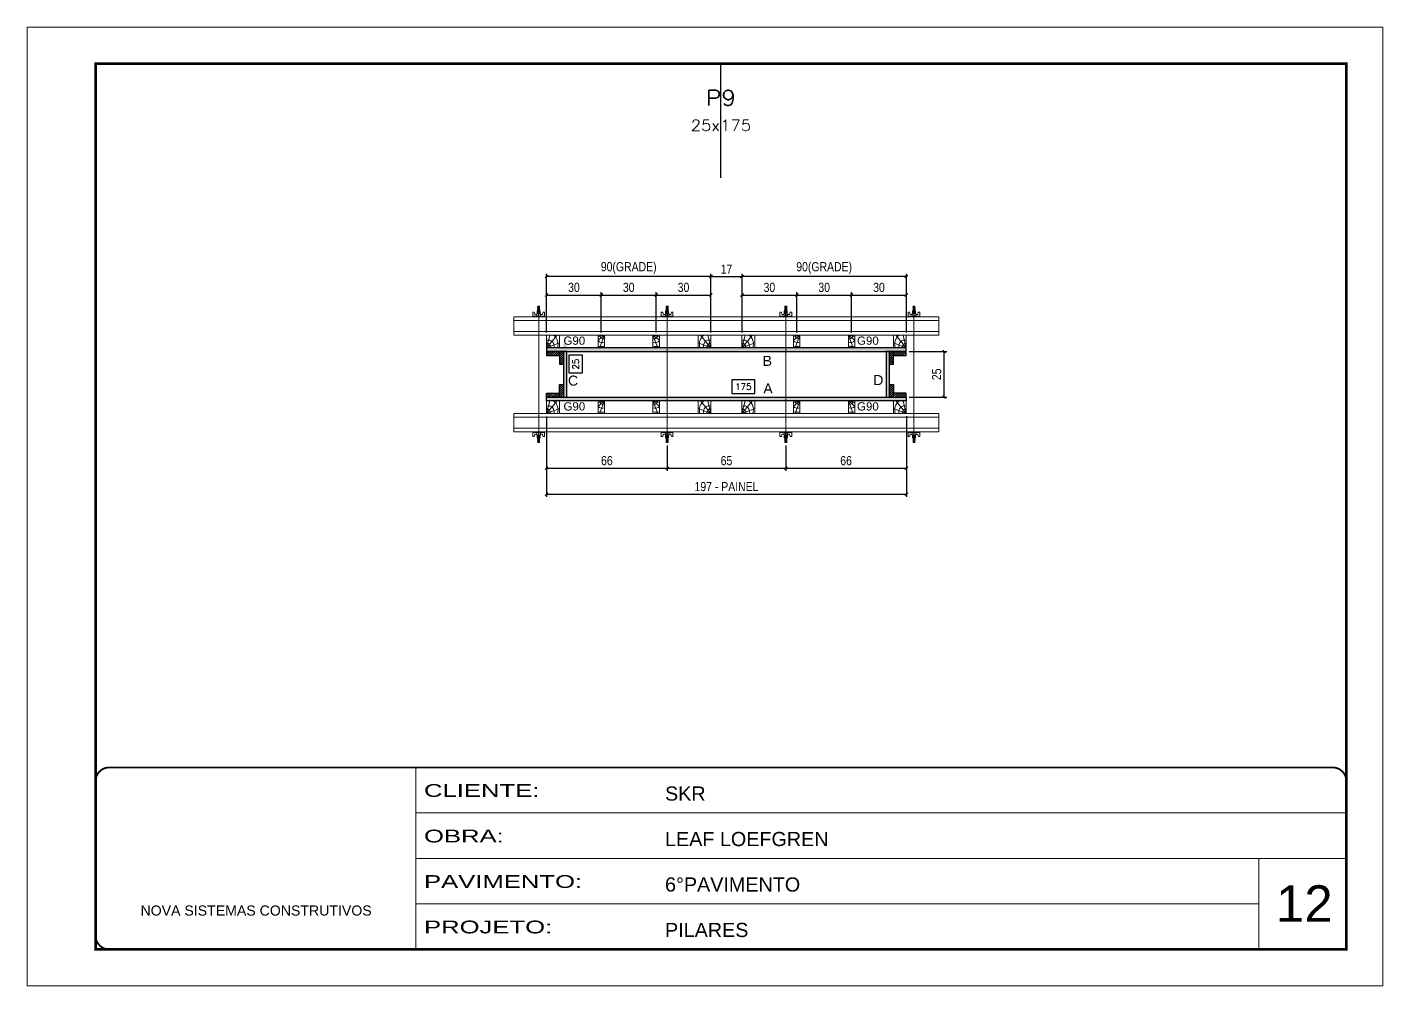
# Model space of a CAD drawing. Extents: x 14400 to 27878, y -21631 to 6985.
# Drawn here: x 19182 to 20667, y 3638 to 4688 of the extents above; entities that cross this region are included whole.
import ezdxf
from ezdxf.enums import TextEntityAlignment as Align

# ---------------------------------------------------------------- set-up
doc = ezdxf.new("R2010")
doc.units = 0
for name, pattern in [('CONTINUO', [0]), ('DASHED', [0.75, 0.5, -0.25]), ('HIDDEN', [0.375, 0.25, -0.125])]:
    doc.linetypes.add(name, pattern=pattern)
for name, color, linetype, lineweight in [('CARIMBO', 255, 'Continuous', 9), ('Folhas', 255, 'Continuous', 9), ('Hachura', 251, 'Continuous', 9), ('Madeira', 126, 'Continuous', 18), ('Perfil Metálico', 224, 'Continuous', 18), ('SARRAFO DE PRESSAO', 251, 'DASHED', 9), ('Texto Seção', 7, 'Continuous', 15)]:
    doc.layers.add(name, color=color, linetype=linetype, lineweight=lineweight)
for name, color, linetype in [('CHAPA', 1, 'Continuous'), ('COTA', 241, 'Continuous'), ('MEIO_PONT', 93, 'Continuous'), ('SARRAFO', 251, 'Continuous'), ('Texto de Titulo', 7, 'Continuous'), ('Texto Qtd Sarr', 242, 'Continuous'), ('TEXTO_GERAL', 7, 'Continuous')]:
    doc.layers.add(name, color=color, linetype=linetype)
doc.styles.add('ARIAL', font='arial.ttf')
doc.styles.add('COTA TECNICA 2X', font='techl___.ttf', dxfattribs={"height": 10})
doc.styles.add('ROMANS', font='romans.shx')
doc.styles.add('SANSSERIF', font='sas_____.pfb')
doc.styles.add('Tecnologia', font='')
doc.styles.get('Tecnologia').set_extended_font_data('Forgotten Futurist')
doc.dimstyles.new('SECAO PILAR', dxfattribs={"dimtxt": 10, "dimasz": 3, "dimexe": 3, "dimexo": 3, "dimgap": 3, "dimtad": 1, "dimdec": 1, "dimlfac": 0.5, "dimzin": 12, "dimdsep": 46, "dimtxsty": 'COTA TECNICA 2X', "dimblk1": 'OBLIQUE', "dimblk2": 'OBLIQUE', "dimsah": 1, "dimcen": 0.9, "dimclrd": 256, "dimclre": 256, "dimclrt": 256, "dimadec": 1, "dimazin": 3, "dimtfac": 1, "dimtdec": 1, "dimtmove": 0, "dimatfit": 3, "dimfxl": 1, "dimtolj": 1, "dimtzin": 12, "dimarcsym": 0})
doc.dimstyles.new('SECÇÃO 2', dxfattribs={"dimtxt": 7, "dimasz": 6, "dimexe": 0.18, "dimexo": 2, "dimgap": -4, "dimtad": 3, "dimdec": 1, "dimlfac": 0.5, "dimzin": 12, "dimdsep": 46, "dimtxsty": 'ROMANS', "dimblk": 'ARCHTICK', "dimcen": 0.09, "dimse1": 1, "dimse2": 1, "dimsd1": 1, "dimsd2": 1, "dimclrd": 180, "dimclre": 5, "dimclrt": 1, "dimadec": 0, "dimazin": 3, "dimtfac": 1, "dimtdec": 1, "dimtofl": 0, "dimtmove": 0, "dimatfit": 3, "dimldrblk": 'ARCHTICK', "dimfxl": 1, "dimtolj": 1, "dimtzin": 0, "dimarcsym": 0})
pattern_1 = [(315, (42660.7754, -5170.635), (1.12253202, 1.12253202), [])]
pattern_2 = [(315, (43022.3754, -5170.635), (1.12253202, 1.12253202), [])]

# ---------------------------------------------------------------- blocks, each defined once
blk = doc.blocks.new('9999999999')
at = {"color": 30, "linetype": 'CONTINUO'}
for p, q in [((98564.6, 34230.2), (98564.6, 34429.4)), ((98564.6, 34379.6), (99584, 34379.6)), ((98564.6, 34329.8), (99488, 34329.8)), ((99584, 34329.8), (99488, 34329.8)), ((99488, 34329.8), (99488, 34230.2)), ((98564.6, 34280), (99488, 34280))]:
    blk.add_line(p, q, dxfattribs=at)
at = {"color": 30, "linetype": 'CONTINUO', "const_width": 2}
blk.add_lwpolyline([(99584, 34230.2), (99584, 34414.4, 0.414214), (99569, 34429.4), (98229, 34429.4, 0.414214), (98214, 34414.4), (98214, 34245.2, 0.414214), (98229, 34230.2), (99584, 34230.2)], format="xyb", dxfattribs=at)
at = {"layer": 'Folhas'}
blk.add_lwpolyline([(98139, 34190.2), (99624, 34190.2), (99624, 35240.2), (98139, 35240.2)], close=True, dxfattribs=at)
at = {"layer": 'Folhas', "color": 30, "const_width": 3}
blk.add_lwpolyline([(98214, 34230.2), (99584, 34230.2), (99584, 35200.2), (98214, 35200.2)], close=True, dxfattribs=at)
at = {"color": 7, "linetype": 'Continuous', "ltscale": 5, "style": 'ARIAL'}
for s, height, p in [('SKR', 15.48, (98837.7, 34393.1)), ('LEAF LOEFGREN', 15.483, (98837.7, 34343.3)), ('6°PAVIMENTO', 15.483, (98837.7, 34293.5)), ('NOVA SISTEMAS CONSTRUTIVOS', 11.059, (98263.2, 34267.2)), ('PILARES', 15.48, (98837.7, 34243.7))]:
    blk.add_text(s, height=height, dxfattribs=at).set_placement(p)
at = {"layer": 'Folhas', "color": 7, "style": 'Tecnologia', "width": 1.5}
for s, p in [('CLIENTE:', (98573.7, 34397.2)), ('OBRA:', (98573.7, 34347.3)), ('PAVIMENTO:', (98573.7, 34297.5)), ('PROJETO:', (98573.7, 34247.7))]:
    blk.add_text(s, height=14, dxfattribs=at).set_placement(p)
blk = doc.blocks.new('*D2703')
at = {"layer": 'COTA', "color": 180, "lineweight": -2, "transparency": 16777216}
for p, q in [((19790.4, 4328.2), (19775.4, 4328.2)), ((19775.4, 4328.2), (19775.4, 4308.9)), ((19790.4, 4308.9), (19790.4, 4328.2)), ((19775.4, 4308.9), (19790.4, 4308.9))]:
    blk.add_line(p, q, dxfattribs=at)
at = {"layer": 'Defpoints', "color": 0, "transparency": 16777216}
for p in [(19790.3, 4332.3), (19790.3, 4282.3), (19794.4, 4282.3)]:
    blk.add_point(p, dxfattribs=at)
at = {"layer": 'COTA', "color": 1, "transparency": 16777216, "insert": (19782.9, 4318.5), "char_height": 7, "attachment_point": 5, "rotation": 90, "style": 'ROMANS'}
blk.add_mtext('\\A1;25', dxfattribs=at)
blk = doc.blocks.new('_ArchTick')
at = {"color": 0, "linetype": 'ByBlock', "const_width": 0.15}
blk.add_lwpolyline([(-0.5, -0.5), (0.5, 0.5)], dxfattribs=at)
blk = doc.blocks.new('*D2704')
at = {"layer": 'COTA', "color": 180, "lineweight": -2, "transparency": 16777216}
for p, q in [((19979, 4301.3), (19954, 4301.3)), ((19954, 4301.3), (19954, 4286.3)), ((19979, 4286.3), (19979, 4301.3)), ((19954, 4286.3), (19979, 4286.3))]:
    blk.add_line(p, q, dxfattribs=at)
at = {"layer": 'Defpoints', "color": 0, "transparency": 16777216}
for p in [(19773, 4282.3), (20123, 4282.3), (20123, 4282.3)]:
    blk.add_point(p, dxfattribs=at)
at = {"layer": 'COTA', "color": 1, "transparency": 16777216, "insert": (19966.5, 4293.8), "char_height": 7, "attachment_point": 5, "style": 'ROMANS'}
blk.add_mtext('\\A1;175', dxfattribs=at)
blk = doc.blocks.new('_Oblique')
at = {"color": 0, "linetype": 'ByBlock', "lineweight": -2}
blk.add_line((-0.5, -0.5), (0.5, 0.5), dxfattribs=at)
blk = doc.blocks.new('*D2705')
at = {"layer": 'COTA', "lineweight": -2, "transparency": 16777216}
for p, q in [((19751, 4261.3), (19751, 4173.2)), ((20145, 4261.4), (20145, 4173.2)), ((19751, 4176.2), (20145, 4176.2))]:
    blk.add_line(p, q, dxfattribs=at)
at = {"layer": 'Defpoints', "color": 0, "transparency": 16777216}
for p in [(19751, 4264.3), (20145, 4264.4), (20145, 4176.2)]:
    blk.add_point(p, dxfattribs=at)
at = {"layer": 'COTA', "lineweight": -2, "transparency": 16777216, "xscale": 3, "yscale": 3, "zscale": 3, "rotation": 180}
blk.add_blockref('_Oblique', (19751, 4176.2), dxfattribs=at)
at = {"layer": 'COTA', "lineweight": -2, "transparency": 16777216, "xscale": 3, "yscale": 3, "zscale": 3}
blk.add_blockref('_Oblique', (20145, 4176.2), dxfattribs=at)
at = {"layer": 'COTA', "transparency": 16777216, "insert": (19948, 4184.3), "char_height": 10, "attachment_point": 5, "style": 'COTA TECNICA 2X'}
blk.add_mtext('\\A1;197 - PAINEL', dxfattribs=at)
blk = doc.blocks.new('*D2706')
at = {"layer": 'COTA', "lineweight": -2, "transparency": 16777216}
for p, q in [((19751, 4261.3), (19751, 4201.6)), ((19883, 4229.5), (19883, 4201.6)), ((19751, 4204.6), (19883, 4204.6))]:
    blk.add_line(p, q, dxfattribs=at)
at = {"layer": 'Defpoints', "color": 0, "transparency": 16777216}
for p in [(19751, 4264.3), (19883, 4232.5), (19883, 4204.6)]:
    blk.add_point(p, dxfattribs=at)
at = {"layer": 'COTA', "lineweight": -2, "transparency": 16777216, "xscale": 3, "yscale": 3, "zscale": 3, "rotation": 180}
blk.add_blockref('_Oblique', (19751, 4204.6), dxfattribs=at)
at = {"layer": 'COTA', "lineweight": -2, "transparency": 16777216, "xscale": 3, "yscale": 3, "zscale": 3}
blk.add_blockref('_Oblique', (19883, 4204.6), dxfattribs=at)
at = {"layer": 'COTA', "transparency": 16777216, "insert": (19817, 4212.7), "char_height": 10, "attachment_point": 5, "style": 'COTA TECNICA 2X'}
blk.add_mtext('\\A1;66', dxfattribs=at)
blk = doc.blocks.new('*D2707')
at = {"layer": 'COTA', "lineweight": -2, "transparency": 16777216}
for p, q in [((20145, 4261.3), (20145, 4201.6)), ((20013, 4229.5), (20013, 4201.6)), ((20013, 4204.6), (20145, 4204.6))]:
    blk.add_line(p, q, dxfattribs=at)
at = {"layer": 'Defpoints', "color": 0, "transparency": 16777216}
for p in [(20145, 4264.3), (20013, 4232.5), (20145, 4204.6)]:
    blk.add_point(p, dxfattribs=at)
at = {"layer": 'COTA', "lineweight": -2, "transparency": 16777216, "xscale": 3, "yscale": 3, "zscale": 3, "rotation": 180}
blk.add_blockref('_Oblique', (20013, 4204.6), dxfattribs=at)
at = {"layer": 'COTA', "lineweight": -2, "transparency": 16777216, "xscale": 3, "yscale": 3, "zscale": 3}
blk.add_blockref('_Oblique', (20145, 4204.6), dxfattribs=at)
at = {"layer": 'COTA', "transparency": 16777216, "insert": (20079, 4212.7), "char_height": 10, "attachment_point": 5, "style": 'COTA TECNICA 2X'}
blk.add_mtext('\\A1;66', dxfattribs=at)
blk = doc.blocks.new('C')
at = {"layer": 'Hachura', "color": 0}
for p, q in [((0, 3.22), (0, -3.22)), ((0.45, 3.22), (0, 3.22)), ((0.46, 3.16), (0, 3.16)), ((0.46, 3.05), (0, 3.05)), ((0.46, 2.88), (0, 2.88)), ((0, 2.75), (0, -1.16)), ((0.46, 2.65), (0, 2.65)), ((0.46, 2.23), (0, 2.23)), ((0.46, 1.51), (0, 1.51)), ((0.39, 0.49), (0.17, 0.49)), ((0.45, -3.23), (0.45, 3.22)), ((0.45, 3.22), (2.58, 3.22)), ((1.74, 0.97), (0.45, 0.97)), ((1.45, 0.1), (0.45, 0.1)), ((1.35, 1.94), (1.35, 0.96)), ((2.58, 2.39), (1.47, 2.09)), ((1.74, -0.97), (1.74, 0.97)), ((1.74, 0.97), (1.74, 0.84)), ((1.74, 0.97), (1.74, 0.84)), ((1.74, 0.84), (3.35, 0.84)), ((3.35, 0.45), (1.74, 0.45)), ((2.58, 3.22), (2.58, 2.39)), ((3.32, 0.84), (3.32, -0.84)), ((3.35, 0.84), (3.35, -0.84)), ((3.68, 0.45), (3.35, 0.45)), ((3.84, -0.52), (3.35, 0.45)), ((3.35, 0.06), (3.67, -0.57)), ((3.68, 0.45), (4.16, -0.52)), ((3.72, 0.5), (4.25, -0.57)), ((4.37, -0.55), (3.83, 0.53)), ((4.15, 0.45), (3.93, 0.45)), ((4.42, -0.52), (3.93, 0.45)), ((4.15, 0.45), (4.26, 0.45)), ((4.26, 0.45), (4.74, -0.52)), ((4.3, 0.5), (4.83, -0.57)), ((4.95, -0.55), (4.41, 0.53)), ((4.51, 0.45), (4.84, 0.45)), ((5, -0.52), (4.51, 0.45)), ((4.84, 0.45), (5.32, -0.52)), ((4.88, 0.5), (5.41, -0.57)), ((5.53, -0.55), (4.99, 0.53)), ((5.58, -0.52), (5.09, 0.45)), ((5.42, 0.45), (5.09, 0.45)), ((5.58, -0.52), (5.09, 0.45)), ((5.42, 0.45), (5.74, -0.19)), ((5.46, 0.5), (5.74, -0.07)), ((5.74, 0.19), (5.57, 0.53)), ((5.74, 0.32), (5.68, 0.45)), ((5.68, 0.45), (5.74, 0.45)), ((5.74, 0.45), (5.9, 0.29)), ((5.74, 0.45), (5.74, -0.52)), ((5.9, -0.36), (5.9, 0.29)), ((0.45, 0), (0, 0)), ((0.46, -1.52), (0, -1.52)), ((0.46, -2.23), (0, -2.23)), ((0.46, -2.65), (0, -2.65)), ((0.46, -2.88), (0, -2.88)), ((0.46, -3.05), (0, -3.05)), ((0.46, -3.16), (0, -3.16)), ((0, -3.22), (2.57, -3.22)), ((0.08, -0.48), (0.29, -0.48)), ((0.29, -0.48), (0.4, -0.48)), ((0.45, 0), (0.45, -0.97)), ((0.45, -0.16), (1.45, -0.16)), ((0.45, -0.65), (0.45, -0.32)), ((0.45, -3.23), (0.45, -0.65)), ((0.45, -0.97), (1.74, -0.97)), ((1.35, -1.94), (1.35, -0.97)), ((2.58, -2.39), (1.47, -2.1)), ((3.35, -0.32), (1.74, -0.32)), ((3.35, -0.84), (1.74, -0.84)), ((2.58, -3.23), (2.58, -2.39)), ((3.35, -0.07), (3.58, -0.52)), ((3.35, -0.52), (3.58, -0.52)), ((3.84, -0.52), (4.16, -0.52)), ((4.42, -0.52), (4.74, -0.52)), ((4.63, -0.52), (4.74, -0.52)), ((5, -0.52), (5.32, -0.52)), ((5.58, -0.52), (5.74, -0.52)), ((5.74, -0.52), (5.9, -0.36)), ((5.74, -0.52), (5.74, -0.52))]:
    blk.add_line(p, q, dxfattribs=at)
for centre, radius, start, end in [((1.52, 1.94), 0.161, 104.74356, 180), ((1.44, -0.03), 0.129, 272.69497, 87.30503), ((3.81, 0.39), 0.143, 25.56881, 154.43119), ((4.39, 0.39), 0.143, 25.56881, 154.43119), ((4.97, 0.39), 0.143, 25.56881, 154.43119), ((5.55, 0.39), 0.143, 25.56881, 154.43119), ((0.17, -0.37), 0.174, 221.74404, 317.85924), ((1.52, -1.94), 0.161, 180, 255.25644), ((3.71, -0.4), 0.174, 222.14076, 318.25596), ((4.29, -0.4), 0.174, 222.14076, 318.25596), ((4.87, -0.4), 0.174, 222.14076, 318.25596), ((5.45, -0.4), 0.174, 222.14076, 318.25596), ((5.61, -0.4), 0.174, 317.85924, 318.25596)]:
    blk.add_arc(centre, radius, start, end, dxfattribs=at)
blk = doc.blocks.new('*D2708')
at = {"layer": 'COTA', "lineweight": -2, "transparency": 16777216}
for p, q in [((19883, 4229.5), (19883, 4201.6)), ((20013, 4229.5), (20013, 4201.6)), ((19883, 4204.6), (20013, 4204.6))]:
    blk.add_line(p, q, dxfattribs=at)
at = {"layer": 'Defpoints', "color": 0, "transparency": 16777216}
for p in [(19883, 4232.5), (20013, 4232.5), (20013, 4204.6)]:
    blk.add_point(p, dxfattribs=at)
at = {"layer": 'COTA', "lineweight": -2, "transparency": 16777216, "xscale": 3, "yscale": 3, "zscale": 3, "rotation": 180}
blk.add_blockref('_Oblique', (19883, 4204.6), dxfattribs=at)
at = {"layer": 'COTA', "lineweight": -2, "transparency": 16777216, "xscale": 3, "yscale": 3, "zscale": 3}
blk.add_blockref('_Oblique', (20013, 4204.6), dxfattribs=at)
at = {"layer": 'COTA', "transparency": 16777216, "insert": (19948, 4212.7), "char_height": 10, "attachment_point": 5, "style": 'COTA TECNICA 2X'}
blk.add_mtext('\\A1;65', dxfattribs=at)
blk = doc.blocks.new('*D2709')
at = {"layer": 'COTA', "lineweight": -2, "transparency": 16777216}
for p, q in [((19965, 4353.3), (19965, 4397.2)), ((20025, 4353.3), (20025, 4397.2)), ((19965, 4394.2), (20025, 4394.2))]:
    blk.add_line(p, q, dxfattribs=at)
at = {"layer": 'Defpoints', "color": 0, "transparency": 16777216}
for p in [(20025, 4394.2), (19965, 4350.3), (20025, 4350.3)]:
    blk.add_point(p, dxfattribs=at)
at = {"layer": 'COTA', "lineweight": -2, "transparency": 16777216, "xscale": 3, "yscale": 3, "zscale": 3, "rotation": 180}
blk.add_blockref('_Oblique', (19965, 4394.2), dxfattribs=at)
at = {"layer": 'COTA', "lineweight": -2, "transparency": 16777216, "xscale": 3, "yscale": 3, "zscale": 3}
blk.add_blockref('_Oblique', (20025, 4394.2), dxfattribs=at)
at = {"layer": 'COTA', "transparency": 16777216, "insert": (19995, 4402.5), "char_height": 10, "attachment_point": 5, "style": 'COTA TECNICA 2X'}
blk.add_mtext('\\A1;30', dxfattribs=at)
blk = doc.blocks.new('*D2710')
at = {"layer": 'COTA', "lineweight": -2, "transparency": 16777216}
for p, q in [((20025, 4353.3), (20025, 4397.2)), ((20085, 4353.3), (20085, 4397.2)), ((20025, 4394.2), (20085, 4394.2))]:
    blk.add_line(p, q, dxfattribs=at)
at = {"layer": 'Defpoints', "color": 0, "transparency": 16777216}
for p in [(20085, 4394.2), (20025, 4350.3), (20085, 4350.3)]:
    blk.add_point(p, dxfattribs=at)
at = {"layer": 'COTA', "lineweight": -2, "transparency": 16777216, "xscale": 3, "yscale": 3, "zscale": 3, "rotation": 180}
blk.add_blockref('_Oblique', (20025, 4394.2), dxfattribs=at)
at = {"layer": 'COTA', "lineweight": -2, "transparency": 16777216, "xscale": 3, "yscale": 3, "zscale": 3}
blk.add_blockref('_Oblique', (20085, 4394.2), dxfattribs=at)
at = {"layer": 'COTA', "transparency": 16777216, "insert": (20055, 4402.5), "char_height": 10, "attachment_point": 5, "style": 'COTA TECNICA 2X'}
blk.add_mtext('\\A1;30', dxfattribs=at)
blk = doc.blocks.new('*D2711')
at = {"layer": 'COTA', "lineweight": -2, "transparency": 16777216}
for p, q in [((20085, 4353.3), (20085, 4397.2)), ((20145, 4353.3), (20145, 4397.2)), ((20085, 4394.2), (20145, 4394.2))]:
    blk.add_line(p, q, dxfattribs=at)
at = {"layer": 'Defpoints', "color": 0, "transparency": 16777216}
for p in [(20145, 4394.2), (20085, 4350.3), (20145, 4350.3)]:
    blk.add_point(p, dxfattribs=at)
at = {"layer": 'COTA', "lineweight": -2, "transparency": 16777216, "xscale": 3, "yscale": 3, "zscale": 3, "rotation": 180}
blk.add_blockref('_Oblique', (20085, 4394.2), dxfattribs=at)
at = {"layer": 'COTA', "lineweight": -2, "transparency": 16777216, "xscale": 3, "yscale": 3, "zscale": 3}
blk.add_blockref('_Oblique', (20145, 4394.2), dxfattribs=at)
at = {"layer": 'COTA', "transparency": 16777216, "insert": (20115, 4402.5), "char_height": 10, "attachment_point": 5, "style": 'COTA TECNICA 2X'}
blk.add_mtext('\\A1;30', dxfattribs=at)
blk = doc.blocks.new('*D2712')
at = {"layer": 'COTA', "lineweight": -2, "transparency": 16777216}
for p, q in [((19965, 4353.3), (19965, 4417.4)), ((20145, 4414.4), (19965, 4414.4)), ((20145, 4353.3), (20145, 4417.4))]:
    blk.add_line(p, q, dxfattribs=at)
at = {"layer": 'Defpoints', "color": 0, "transparency": 16777216}
for p in [(19965, 4414.4), (19965, 4350.3), (20145, 4350.3)]:
    blk.add_point(p, dxfattribs=at)
at = {"layer": 'COTA', "lineweight": -2, "transparency": 16777216, "xscale": 3, "yscale": 3, "zscale": 3, "rotation": 180}
blk.add_blockref('_Oblique', (19965, 4414.4), dxfattribs=at)
at = {"layer": 'COTA', "lineweight": -2, "transparency": 16777216, "xscale": 3, "yscale": 3, "zscale": 3}
blk.add_blockref('_Oblique', (20145, 4414.4), dxfattribs=at)
at = {"layer": 'COTA', "transparency": 16777216, "insert": (20055, 4423.7), "char_height": 10, "attachment_point": 5, "style": 'COTA TECNICA 2X'}
blk.add_mtext('\\A1;90(GRADE)', dxfattribs=at)
blk = doc.blocks.new('*D2713')
at = {"layer": 'COTA', "lineweight": -2, "transparency": 16777216}
for p, q in [((20148, 4332.3), (20189.3, 4332.3)), ((20186.3, 4282.3), (20186.3, 4332.3)), ((20148, 4282.3), (20189.3, 4282.3))]:
    blk.add_line(p, q, dxfattribs=at)
at = {"layer": 'Defpoints', "color": 0, "transparency": 16777216}
for p in [(20145, 4332.3), (20186.3, 4332.3), (20145, 4282.3)]:
    blk.add_point(p, dxfattribs=at)
at = {"layer": 'COTA', "lineweight": -2, "transparency": 16777216, "xscale": 3, "yscale": 3, "zscale": 3}
for p, rotation in [((20186.3, 4332.3), 90), ((20186.3, 4282.3), 270)]:
    blk.add_blockref('_Oblique', p, dxfattribs=dict(at, rotation=rotation))
at = {"layer": 'COTA', "transparency": 16777216, "insert": (20178.2, 4307.3), "char_height": 10, "attachment_point": 5, "rotation": 90, "style": 'COTA TECNICA 2X'}
blk.add_mtext('\\A1;25', dxfattribs=at)
blk = doc.blocks.new('PONTALETE')
at = {"layer": 'Madeira'}
for q in [(2.71, 7), (7, 5.76), (7, 1.74)]:
    blk.add_line((0, 0), q, dxfattribs=at)
blk.add_lwpolyline([(0, 0), (7, 0), (7, 7), (0, 7)], close=True, dxfattribs=at)
for centre, radius, start, end in [((2.04, 0.06), 6.23, 37.28179, 109.09128), ((1.09, 0.9), 3.19, 343.60304, 109.98471), ((-0.21, -0.78), 3.09, 14.63219, 86.0383)]:
    blk.add_arc(centre, radius, start, end, dxfattribs=at)
blk = doc.blocks.new('MEIO PONTALETE')
at = {"layer": 'Madeira'}
for q in [(2.71, 7), (3.5, 2.88), (3.5, 0.87)]:
    blk.add_line((0, 0), q, dxfattribs=at)
blk.add_lwpolyline([(0, 0), (3.5, 0), (3.5, 7), (0, 7)], close=True, dxfattribs=at)
for centre, radius, start, end in [((2.04, 0.06), 6.23, 76.44987, 109.09128), ((1.09, 0.9), 3.19, 40.90626, 109.98471), ((-0.21, -0.78), 3.09, 14.63219, 86.0383)]:
    blk.add_arc(centre, radius, start, end, dxfattribs=at)
blk = doc.blocks.new('*D2714')
at = {"layer": 'COTA', "lineweight": -2, "transparency": 16777216}
for p, q in [((19750.9, 4353.3), (19750.9, 4397.2)), ((19810.9, 4353.3), (19810.9, 4397.2)), ((19750.9, 4394.2), (19810.9, 4394.2))]:
    blk.add_line(p, q, dxfattribs=at)
at = {"layer": 'Defpoints', "color": 0, "transparency": 16777216}
for p in [(19810.9, 4394.2), (19750.9, 4350.3), (19810.9, 4350.3)]:
    blk.add_point(p, dxfattribs=at)
at = {"layer": 'COTA', "lineweight": -2, "transparency": 16777216, "xscale": 3, "yscale": 3, "zscale": 3, "rotation": 180}
blk.add_blockref('_Oblique', (19750.9, 4394.2), dxfattribs=at)
at = {"layer": 'COTA', "lineweight": -2, "transparency": 16777216, "xscale": 3, "yscale": 3, "zscale": 3}
blk.add_blockref('_Oblique', (19810.9, 4394.2), dxfattribs=at)
at = {"layer": 'COTA', "transparency": 16777216, "insert": (19780.9, 4402.5), "char_height": 10, "attachment_point": 5, "style": 'COTA TECNICA 2X'}
blk.add_mtext('\\A1;30', dxfattribs=at)
blk = doc.blocks.new('*D2715')
at = {"layer": 'COTA', "lineweight": -2, "transparency": 16777216}
for p, q in [((19810.9, 4353.3), (19810.9, 4397.2)), ((19870.9, 4353.3), (19870.9, 4397.2)), ((19810.9, 4394.2), (19870.9, 4394.2))]:
    blk.add_line(p, q, dxfattribs=at)
at = {"layer": 'Defpoints', "color": 0, "transparency": 16777216}
for p in [(19870.9, 4394.2), (19810.9, 4350.3), (19870.9, 4350.3)]:
    blk.add_point(p, dxfattribs=at)
at = {"layer": 'COTA', "lineweight": -2, "transparency": 16777216, "xscale": 3, "yscale": 3, "zscale": 3, "rotation": 180}
blk.add_blockref('_Oblique', (19810.9, 4394.2), dxfattribs=at)
at = {"layer": 'COTA', "lineweight": -2, "transparency": 16777216, "xscale": 3, "yscale": 3, "zscale": 3}
blk.add_blockref('_Oblique', (19870.9, 4394.2), dxfattribs=at)
at = {"layer": 'COTA', "transparency": 16777216, "insert": (19840.9, 4402.5), "char_height": 10, "attachment_point": 5, "style": 'COTA TECNICA 2X'}
blk.add_mtext('\\A1;30', dxfattribs=at)
blk = doc.blocks.new('*D2716')
at = {"layer": 'COTA', "lineweight": -2, "transparency": 16777216}
for p, q in [((19870.9, 4353.3), (19870.9, 4397.2)), ((19930.9, 4353.3), (19930.9, 4397.2)), ((19870.9, 4394.2), (19930.9, 4394.2))]:
    blk.add_line(p, q, dxfattribs=at)
at = {"layer": 'Defpoints', "color": 0, "transparency": 16777216}
for p in [(19930.9, 4394.2), (19870.9, 4350.3), (19930.9, 4350.3)]:
    blk.add_point(p, dxfattribs=at)
at = {"layer": 'COTA', "lineweight": -2, "transparency": 16777216, "xscale": 3, "yscale": 3, "zscale": 3, "rotation": 180}
blk.add_blockref('_Oblique', (19870.9, 4394.2), dxfattribs=at)
at = {"layer": 'COTA', "lineweight": -2, "transparency": 16777216, "xscale": 3, "yscale": 3, "zscale": 3}
blk.add_blockref('_Oblique', (19930.9, 4394.2), dxfattribs=at)
at = {"layer": 'COTA', "transparency": 16777216, "insert": (19900.9, 4402.5), "char_height": 10, "attachment_point": 5, "style": 'COTA TECNICA 2X'}
blk.add_mtext('\\A1;30', dxfattribs=at)
blk = doc.blocks.new('*D2717')
at = {"layer": 'COTA', "lineweight": -2, "transparency": 16777216}
for p, q in [((19750.9, 4353.3), (19750.9, 4417.4)), ((19930.9, 4414.4), (19750.9, 4414.4)), ((19930.9, 4353.3), (19930.9, 4417.4))]:
    blk.add_line(p, q, dxfattribs=at)
at = {"layer": 'Defpoints', "color": 0, "transparency": 16777216}
for p in [(19750.9, 4414.4), (19750.9, 4350.3), (19930.9, 4350.3)]:
    blk.add_point(p, dxfattribs=at)
at = {"layer": 'COTA', "lineweight": -2, "transparency": 16777216, "xscale": 3, "yscale": 3, "zscale": 3, "rotation": 180}
blk.add_blockref('_Oblique', (19750.9, 4414.4), dxfattribs=at)
at = {"layer": 'COTA', "lineweight": -2, "transparency": 16777216, "xscale": 3, "yscale": 3, "zscale": 3}
blk.add_blockref('_Oblique', (19930.9, 4414.4), dxfattribs=at)
at = {"layer": 'COTA', "transparency": 16777216, "insert": (19840.9, 4423.7), "char_height": 10, "attachment_point": 5, "style": 'COTA TECNICA 2X'}
blk.add_mtext('\\A1;90(GRADE)', dxfattribs=at)
blk = doc.blocks.new('*D2718')
at = {"layer": 'COTA', "lineweight": -2, "transparency": 16777216}
for p, q in [((19931, 4353.3), (19931, 4417.4)), ((19931, 4414.4), (19965, 4414.4)), ((19965, 4353.3), (19965, 4417.4))]:
    blk.add_line(p, q, dxfattribs=at)
at = {"layer": 'Defpoints', "color": 0, "transparency": 16777216}
for p in [(19965, 4414.4), (19931, 4350.3), (19965, 4350.3)]:
    blk.add_point(p, dxfattribs=at)
at = {"layer": 'COTA', "lineweight": -2, "transparency": 16777216, "xscale": 3, "yscale": 3, "zscale": 3, "rotation": 180}
blk.add_blockref('_Oblique', (19931, 4414.4), dxfattribs=at)
at = {"layer": 'COTA', "lineweight": -2, "transparency": 16777216, "xscale": 3, "yscale": 3, "zscale": 3}
blk.add_blockref('_Oblique', (19965, 4414.4), dxfattribs=at)
at = {"layer": 'COTA', "transparency": 16777216, "insert": (19948, 4422.5), "char_height": 10, "attachment_point": 5, "style": 'COTA TECNICA 2X'}
blk.add_mtext('\\A1;17', dxfattribs=at)
blk = doc.blocks.new('titulo1')
at = {"layer": 'Defpoints', "color": 252, "linetype": 'HIDDEN', "ltscale": 2}
blk.add_line((0, 0), (0, 125), dxfattribs=at)
at = {"layer": 'Defpoints', "style": 'ROMANS', "oblique": 15}
blk.add_attdef('FOLHA', text='', height=10, dxfattribs=at).set_placement((0, 15.6), align=Align.MIDDLE_CENTER)
at = {"layer": 'Texto Qtd Sarr', "color": 3, "style": 'ROMANS', "oblique": 15}
for tag, height, p in [('TITULO', 17, (0, 71.4)), ('SEÇÃO', 12, (0, 41.5))]:
    blk.add_attdef(tag, text='', height=height, dxfattribs=at).set_placement(p, align=Align.MIDDLE_CENTER)

msp = doc.modelspace()

# ---------------------------------------------------------------- hatches: boundary and pattern name
at = {"layer": 'Hachura'}
h = msp.add_hatch(color=256, dxfattribs=at)
h.dxf.hatch_style = 1
h.paths.add_polyline_path([(20144.97, 4332.32), (20144.97, 4336.32), (19750.97, 4336.32), (19750.97, 4332.32)])
h = msp.add_hatch(color=256, dxfattribs=at)
h.dxf.hatch_style = 1
h.paths.add_polyline_path([(19769.37, 4282.32), (19772.97, 4282.32), (19772.97, 4341.32), (19769.37, 4341.32)])
h = msp.add_hatch(dxfattribs=at)
h.set_pattern_fill('ANSI31', color=256, scale=0.5, angle=180, style=0)
h.set_pattern_definition([(225, (10627.0154, -18597.0914), (1.12253202, -1.12253202), [])])
h.paths.add_polyline_path([(19764.97, 4332.32), (19764.97, 4327.92), (19750.97, 4327.92), (19750.97, 4332.32)])
h = msp.add_hatch(dxfattribs=at)
h.set_pattern_fill('ANSI31', color=256, scale=0.5, angle=270, style=0)
h.set_pattern_definition(pattern_1)
h.paths.add_polyline_path([(19769.37, 4318.32), (19764.97, 4318.32), (19764.97, 4332.32), (19769.37, 4332.32)])
h = msp.add_hatch(color=256, dxfattribs=at)
h.dxf.hatch_style = 1
h.paths.add_polyline_path([(20122.97, 4282.32), (20126.57, 4282.32), (20126.57, 4332.32), (20122.97, 4332.32)])
h = msp.add_hatch(dxfattribs=at)
h.set_pattern_fill('ANSI31', color=256, scale=0.5, angle=270, style=0)
h.set_pattern_definition(pattern_2)
h.paths.add_polyline_path([(20130.97, 4318.32), (20126.57, 4318.32), (20126.57, 4332.32), (20130.97, 4332.32)])
h = msp.add_hatch(dxfattribs=at)
h.set_pattern_fill('ANSI31', color=256, scale=0.5, angle=180, style=0)
h.set_pattern_definition([(225, (11007.0154, -18597.0914), (1.12253202, -1.12253202), [])])
h.paths.add_polyline_path([(20144.97, 4332.32), (20144.97, 4327.92), (20130.97, 4327.92), (20130.97, 4332.32)])
h = msp.add_hatch(dxfattribs=at)
h.set_pattern_fill('ANSI31', color=256, scale=0.5, angle=270, style=0)
h.set_pattern_definition(pattern_1)
h.paths.add_polyline_path([(19769.37, 4296.32), (19764.97, 4296.32), (19764.97, 4282.32), (19769.37, 4282.32)])
h = msp.add_hatch(dxfattribs=at)
h.set_pattern_fill('ANSI31', color=256, scale=0.5, angle=270, style=0)
h.set_pattern_definition(pattern_2)
h.paths.add_polyline_path([(20130.97, 4296.32), (20126.57, 4296.32), (20126.57, 4282.32), (20130.97, 4282.32)])
h = msp.add_hatch(dxfattribs=at)
h.set_pattern_fill('ANSI31', color=256, scale=0.5, angle=180, style=0)
h.set_pattern_definition([(225, (10627.0154, -18609.0914), (1.12253202, -1.12253202), [])])
h.paths.add_polyline_path([(19764.97, 4282.32), (19764.97, 4286.72), (19750.97, 4286.72), (19750.97, 4282.32)])
h = msp.add_hatch(color=256, dxfattribs=at)
h.dxf.hatch_style = 1
h.paths.add_polyline_path([(20144.97, 4282.32), (20144.97, 4278.32), (19750.97, 4278.32), (19750.97, 4282.32)])
h = msp.add_hatch(dxfattribs=at)
h.set_pattern_fill('ANSI31', color=256, scale=0.5, angle=180, style=0)
h.set_pattern_definition([(225, (10642.0154, -18609.0914), (1.12253202, -1.12253202), [])])
h.paths.add_polyline_path([(20130.97, 4282.32), (20130.97, 4286.72), (20144.97, 4286.72), (20144.97, 4282.32)])

# ---------------------------------------------------------------- linework, layer by layer
at = {"layer": 'CHAPA'}
for points in [[(20144.97, 4332.32), (20144.97, 4336.32), (19750.97, 4336.32), (19750.97, 4332.32)], [(20122.97, 4282.32), (20126.57, 4282.32), (20126.57, 4332.32), (20122.97, 4332.32)], [(20144.97, 4282.32), (20144.97, 4278.32), (19750.97, 4278.32), (19750.97, 4282.32)]]:
    msp.add_lwpolyline(points, close=True, dxfattribs=at)
msp.add_lwpolyline([(19769.37, 4282.32), (19772.97, 4282.32), (19772.97, 4332.32), (19769.37, 4332.32), (19769.37, 4282.32)], dxfattribs=at)
at = {"layer": 'Hachura'}
for p, q in [((19742.28, 4233.55), (19742.28, 4377.29)), ((19882.97, 4233.55), (19882.97, 4377.29)), ((20012.97, 4233.55), (20012.97, 4377.29)), ((20153.36, 4233.55), (20153.36, 4377.29))]:
    msp.add_line(p, q, dxfattribs=at)
at = {"layer": 'Madeira'}
for points in [[(19750.97, 4336.32), (19750.97, 4350.32), (19930.97, 4350.32), (19930.97, 4336.32)], [(19964.97, 4336.32), (19964.97, 4350.32), (20144.97, 4350.32), (20144.97, 4336.32)], [(19750.97, 4264.32), (19750.97, 4278.32), (19930.97, 4278.32), (19930.97, 4264.32)], [(19964.97, 4264.32), (19964.97, 4278.32), (20144.97, 4278.32), (20144.97, 4264.32)]]:
    msp.add_lwpolyline(points, close=True, dxfattribs=at)
at = {"layer": 'Perfil Metálico'}
for p, q in [((20180.69, 4366.26), (19715.25, 4366.26)), ((20180.69, 4354.26), (19715.25, 4354.26)), ((20180.69, 4260.32), (19715.25, 4260.32)), ((20180.69, 4248.32), (19715.25, 4248.32))]:
    msp.add_line(p, q, dxfattribs=at)
for points in [[(20180.69, 4350.32), (20180.69, 4370.32), (19715.25, 4370.26), (19715.25, 4350.26)], [(19715.25, 4264.32), (19715.25, 4244.32), (20180.69, 4244.38), (20180.69, 4264.38)]]:
    msp.add_lwpolyline(points, close=True, dxfattribs=at)
at = {"layer": 'SARRAFO'}
for points in [[(19764.97, 4332.32), (19750.97, 4332.32), (19750.97, 4327.92), (19764.97, 4327.92)], [(19769.37, 4332.32), (19764.97, 4332.32), (19764.97, 4318.32), (19769.37, 4318.32)], [(20130.97, 4327.92), (20144.97, 4327.92), (20144.97, 4332.32), (20130.97, 4332.32)], [(19769.37, 4282.32), (19764.97, 4282.32), (19764.97, 4296.32), (19769.37, 4296.32)], [(19764.97, 4282.32), (19750.97, 4282.32), (19750.97, 4286.72), (19764.97, 4286.72)], [(20130.97, 4282.32), (20144.97, 4282.32), (20144.97, 4286.72), (20130.97, 4286.72)]]:
    msp.add_lwpolyline(points, dxfattribs=at)
for points in [[(20126.57, 4332.32), (20126.57, 4318.32), (20130.97, 4318.32), (20130.97, 4332.32)], [(20126.57, 4282.32), (20126.57, 4296.32), (20130.97, 4296.32), (20130.97, 4282.32)]]:
    msp.add_lwpolyline(points, close=True, dxfattribs=at)

# ---------------------------------------------------------------- block references
at = {"layer": 'Hachura', "linetype": 'Continuous', "yscale": 2, "zscale": 2}
for p, xscale, rotation in [((19742.29, 4370.29), -2, 270), ((19882.96, 4370.29), 2, 90.00000000000001), ((20012.96, 4370.29), 2, 90.00000000000001), ((20153.35, 4370.29), 2, 90.00000000000001), ((19742.28, 4244.35), 2, 270), ((19882.97, 4244.35), -2, 90), ((20012.97, 4244.35), -2, 90), ((20153.36, 4244.35), -2, 90)]:
    msp.add_blockref('C', p, dxfattribs=dict(at, xscale=xscale, rotation=rotation))
at = {"layer": 'MEIO_PONT'}
for name, p, xscale, yscale, zscale, rotation in [('PONTALETE', (19750.97, 4336.32), -2, 2, 2, 270), ('MEIO PONTALETE', (19814.47, 4350.32), 1.999999997962732, 1.999999997962732, 1.999999997962732, 180), ('MEIO PONTALETE', (19867.47, 4350.32), -1.999999997962732, 1.999999997962732, 1.999999997962732, 180), ('PONTALETE', (19930.97, 4336.32), 2, 2, 2, 89.99999999999997), ('PONTALETE', (19964.97, 4336.32), -2, 2, 2, 270), ('MEIO PONTALETE', (20028.47, 4350.32), 1.999999997962732, 1.999999997962732, 1.999999997962732, 180), ('MEIO PONTALETE', (20081.47, 4350.32), -1.999999997962732, 1.999999997962732, 1.999999997962732, 180), ('PONTALETE', (20144.97, 4336.32), 2, 2, 2, 89.99999999999997), ('PONTALETE', (19750.97, 4264.32), -2, 2, 2, 270), ('MEIO PONTALETE', (19814.47, 4278.32), 1.999999997962732, 1.999999997962732, 1.999999997962732, 180), ('MEIO PONTALETE', (19867.47, 4278.32), -1.999999997962732, 1.999999997962732, 1.999999997962732, 180), ('PONTALETE', (19930.97, 4264.32), 2, 2, 2, 89.99999999999997), ('PONTALETE', (19964.97, 4264.32), -2, 2, 2, 270), ('MEIO PONTALETE', (20028.47, 4278.32), 1.999999997962732, 1.999999997962732, 1.999999997962732, 180), ('MEIO PONTALETE', (20081.47, 4278.32), -1.999999997962732, 1.999999997962732, 1.999999997962732, 180), ('PONTALETE', (20144.97, 4264.32), 2, 2, 2, 89.99999999999997)]:
    msp.add_blockref(name, p, dxfattribs=dict(at, xscale=xscale, yscale=yscale, zscale=zscale, rotation=rotation))
at = {"layer": 'SARRAFO DE PRESSAO', "color": 6, "linetype": 'ByBlock'}
msp.add_blockref('9999999999', (-78957.01, -30552.63), dxfattribs=at)
at = {"layer": 'Texto Seção'}
ref = msp.add_blockref('titulo1', (19941.97, 4522.58), dxfattribs=at)
ref.add_attrib('TITULO', 'P9', dxfattribs={"layer": 'Texto de Titulo', "color": 7, "height": 17, "style": 'ROMANS', "width": 1.1}).set_placement((19941.97, 4610.08), align=Align.MIDDLE_CENTER)
ref.add_attrib('SEÇÃO', '25x175', dxfattribs={"layer": 'Texto de Titulo', "color": 7, "height": 12, "style": 'ROMANS', "width": 1.1}).set_placement((19941.97, 4580.08), align=Align.MIDDLE_CENTER)

# ---------------------------------------------------------------- texts
at = {"layer": 'CARIMBO', "style": 'ARIAL'}
msp.add_text('12', height=40, dxfattribs=at).set_placement((20549.83, 3707.72))
at = {"layer": 'TEXTO_GERAL', "color": 0, "linetype": 'Continuous', "style": 'SANSSERIF'}
for p in [(19769.47, 4344.21), (20091, 4344.21), (19769.47, 4272.21), (20091, 4272.21)]:
    msp.add_text('G90', height=9, dxfattribs=at).set_placement(p, align=Align.MIDDLE_LEFT)
at = {"layer": 'TEXTO_GERAL', "style": 'ARIAL'}
for s, p in [('B', (19992.73, 4322.07)), ('D', (20114.33, 4301.04)), ('C', (19779.98, 4300.46)), ('A', (19993.48, 4291.84))]:
    msp.add_text(s, height=11, dxfattribs=at).set_placement(p, align=Align.MIDDLE_CENTER)

# ---------------------------------------------------------------- dimensions: what is measured, and where the dimension line sits
at = {"layer": 'COTA'}
for base, p1, p2, text, picture, middle in [((19750.95, 4414.44), (19930.94, 4350.31), (19750.95, 4350.32), '<>(GRADE)', '*D2717', (19840.94, 4423.66)), ((19964.97, 4414.44), (20144.96, 4350.31), (19964.97, 4350.32), '<>(GRADE)', '*D2712', (20054.97, 4423.66)), ((20144.97, 4176.16), (19750.97, 4264.33), (20144.97, 4264.37), '<> - PAINEL', '*D2705', (19947.97, 4184.26))]:
    dim = msp.add_linear_dim(base=base, p1=p1, p2=p2, text=text, dimstyle='SECAO PILAR', dxfattribs=at)
    dim.commit()
    dim.dimension.update_dxf_attribs({"geometry": picture, "text_midpoint": middle})
for base, p1, p2, picture, middle in [((19964.97, 4414.44), (19930.97, 4350.29), (19964.97, 4350.29), '*D2718', (19947.97, 4422.51)), ((19810.95, 4394.24), (19750.95, 4350.32), (19810.95, 4350.32), '*D2714', (19780.95, 4402.46)), ((19870.95, 4394.24), (19810.95, 4350.32), (19870.95, 4350.32), '*D2715', (19840.95, 4402.46)), ((19930.95, 4394.24), (19870.95, 4350.32), (19930.95, 4350.31), '*D2716', (19900.95, 4402.46)), ((20024.97, 4394.24), (19964.97, 4350.32), (20024.97, 4350.32), '*D2709', (19994.97, 4402.46)), ((20084.97, 4394.24), (20024.97, 4350.32), (20084.97, 4350.32), '*D2710', (20054.97, 4402.46)), ((20144.97, 4394.24), (20084.97, 4350.32), (20144.97, 4350.31), '*D2711', (20114.97, 4402.46)), ((19883.04, 4204.58), (19750.97, 4264.32), (19883.04, 4232.55), '*D2706', (19817, 4212.68)), ((20144.97, 4204.58), (20013.04, 4232.55), (20144.97, 4264.32), '*D2707', (20079, 4212.68)), ((20013.04, 4204.58), (19883.04, 4232.55), (20013.04, 4232.55), '*D2708', (19948.04, 4212.69))]:
    dim = msp.add_linear_dim(base=base, p1=p1, p2=p2, dimstyle='SECAO PILAR', dxfattribs=at)
    dim.commit()
    dim.dimension.update_dxf_attribs({"geometry": picture, "text_midpoint": middle})
dim = msp.add_linear_dim(base=(19794.38, 4282.32), p1=(19790.29, 4332.32), p2=(19790.29, 4282.32), angle=270, dimstyle='SECÇÃO 2', dxfattribs=at)
dim.commit()
dim.dimension.update_dxf_attribs({"geometry": '*D2703', "text_midpoint": (19794.38, 4318.52), "dimtype": 160})
dim = msp.add_linear_dim(base=(20186.27, 4332.32), p1=(20144.97, 4282.32), p2=(20144.97, 4332.32), angle=90, dimstyle='SECAO PILAR', dxfattribs=at)
dim.commit()
dim.dimension.update_dxf_attribs({"geometry": '*D2713', "text_midpoint": (20178.16, 4307.32)})
dim = msp.add_linear_dim(base=(20122.97, 4282.32), p1=(19772.97, 4282.32), p2=(20122.97, 4282.32), dimstyle='SECÇÃO 2', dxfattribs=at)
dim.commit()
dim.dimension.update_dxf_attribs({"geometry": '*D2704', "text_midpoint": (19966.52, 4282.32), "dimtype": 160})

doc.saveas('drawing.dxf')
